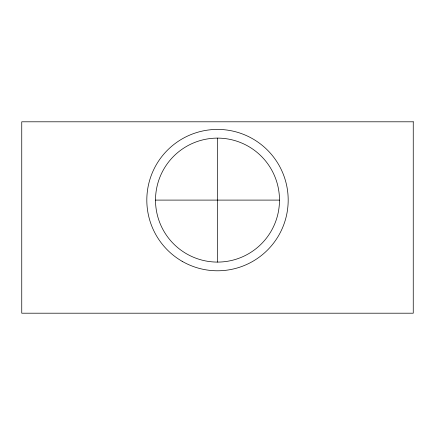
<?xml version="1.0" encoding="UTF-8"?>
<svg xmlns="http://www.w3.org/2000/svg" width="435" height="435" viewBox="0 0 435 435"><rect width="100%" height="100%" fill="white"/><g stroke="black" fill="none" stroke-linecap="round" stroke-linejoin="round"><path stroke-width="0.65" d="M155.512 200.1L279.487 200.1A61.987 61.987 0 0 0 186.506 146.416A61.987 61.987 0 0 0 186.506 253.784A61.987 61.987 0 0 0 279.487 200.1M217.5 138.112L217.5 262.087M413.25 121.8L21.75 121.8L21.75 313.2L413.25 313.2L413.25 121.8M182.156 261.315A70.688 70.688 0 0 0 288.188 200.1A70.688 70.688 0 0 0 182.156 138.885A70.688 70.688 0 0 0 182.156 261.315"/></g></svg>
